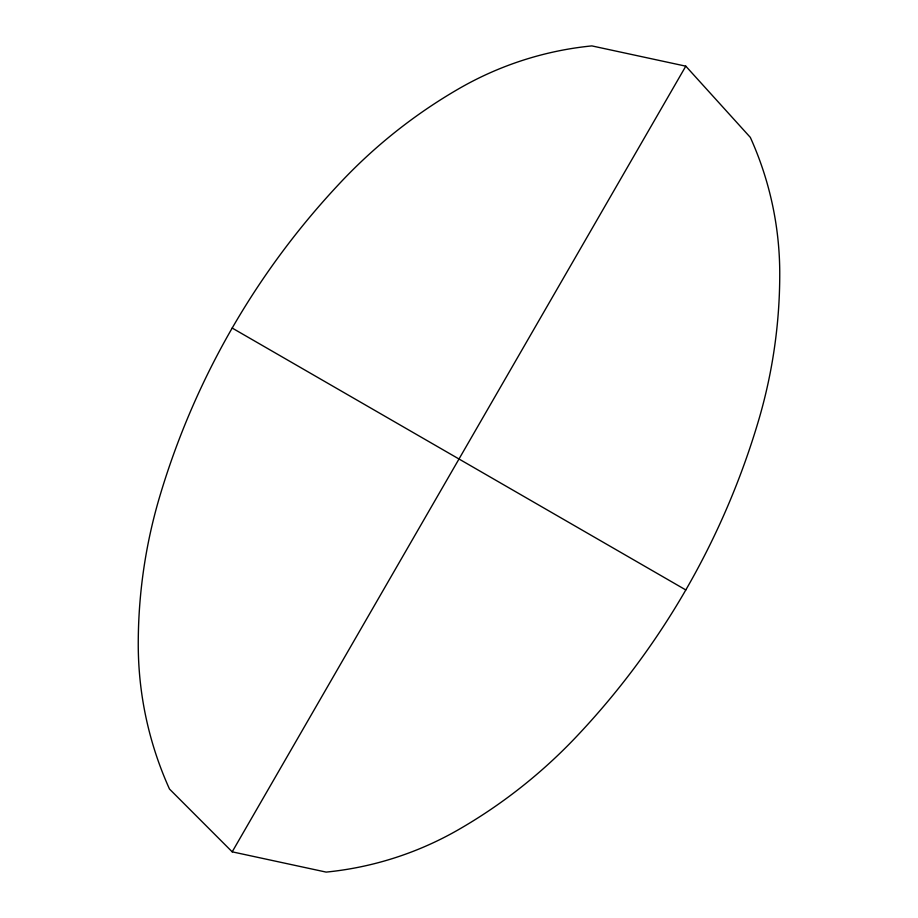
<?xml version="1.0" encoding="UTF-8"?>
<svg xmlns="http://www.w3.org/2000/svg" width="918" height="918" viewBox="0 0 918 918"><rect width="100%" height="100%" fill="white"/><g stroke="black" fill="none" stroke-linecap="round" stroke-linejoin="round"><path stroke-width="1.38" d="M232.197 851.835L685.803 66.165L750.327 137.39A330.973 330.973 0 0 1 779.749 273.816A518.349 518.349 0 0 1 758.279 421.477A783.088 783.088 0 0 1 576.137 736.947A518.349 518.349 0 0 1 459 829.367A330.973 330.973 0 0 1 326.142 872.1L232.197 851.835L169.497 789.044A351.433 351.433 0 0 1 138.251 644.184A518.349 518.349 0 0 1 159.721 496.523A783.088 783.088 0 0 1 341.863 181.053A518.349 518.349 0 0 1 459 88.633A330.973 330.973 0 0 1 591.858 45.9L685.803 66.165M232.197 328.059L685.803 589.941"/></g></svg>
